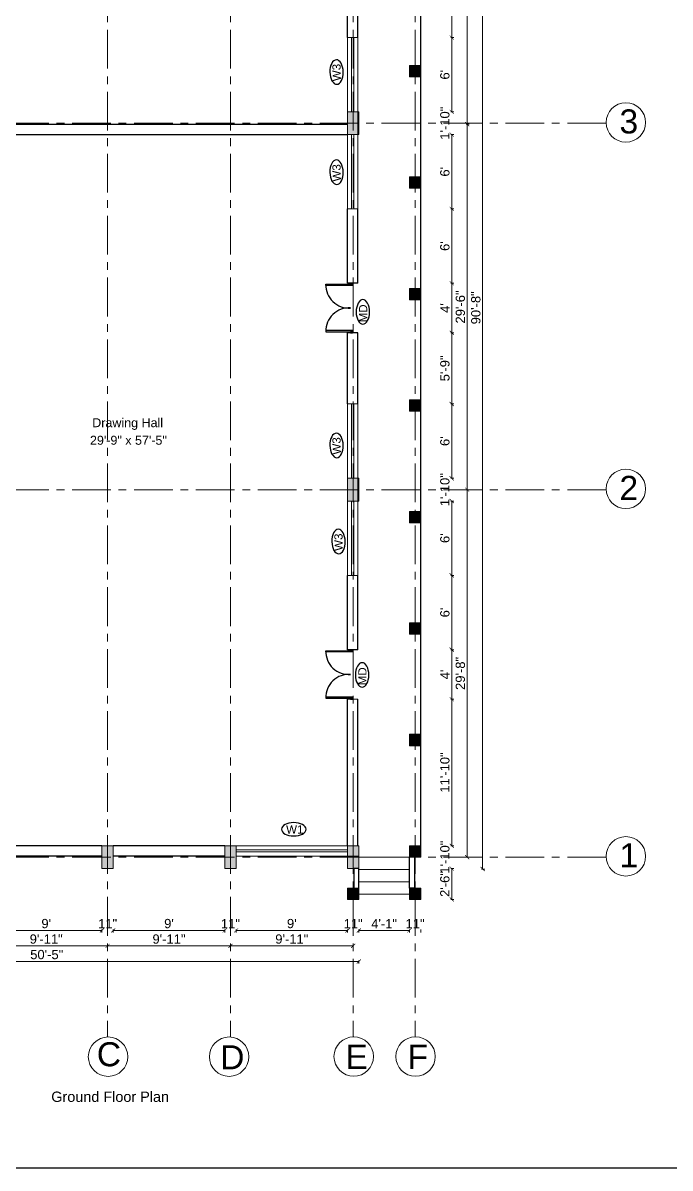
# Model space of a CAD drawing. Header units: inches. Extents: x -6800 to 96653, y -25814 to 17379.
# Drawn here: x 72087 to 72715, y -6838 to -5729 of the extents above; entities that cross this region are included whole.
import ezdxf

# ---------------------------------------------------------------- set-up
doc = ezdxf.new("R2010")
doc.units = ezdxf.units.IN
doc.header["$MEASUREMENT"] = 0
doc.header["$PDMODE"] = 34
doc.linetypes.add('CENTER', pattern=[2, 1.25, -0.25, 0.25, -0.25])
for name, color, linetype, lineweight in [('Cent line', 54, 'CENTER', 9), ('dimension', 50, 'Continuous', 20), ('Door', 20, 'Continuous', 20), ('passage', 42, 'Continuous', 20), ('Stairs', 60, 'Continuous', 13), ('text', 31, 'Continuous', 13), ('Wall', 90, 'Continuous', 30), ('Win ele', 211, 'Continuous', 15), ('Window', 140, 'Continuous', 13)]:
    doc.layers.add(name, color=color, linetype=linetype, lineweight=lineweight)
doc.styles.get("Standard").update_dxf_attribs({"font": 'arial.ttf'})
doc.dimstyles.get("Standard").update_dxf_attribs({"dimtxt": 7, "dimasz": 4, "dimexe": 2, "dimexo": 2, "dimgap": 2, "dimtad": 1, "dimdec": 0, "dimzin": 0, "dimdsep": 46, "dimlunit": 4, "dimtxsty": 'Standard', "dimblk": 'ARCHTICK', "dimcen": 0.25, "dimclrd": 256, "dimclre": 256, "dimclrt": 256, "dimadec": 0, "dimazin": 0, "dimtfac": 1, "dimtdec": 0, "dimtofl": 0, "dimtmove": 0, "dimatfit": 3, "dimfxl": 1, "dimfxlon": 1, "dimtolj": 1, "dimtzin": 0, "dimlwd": -1, "dimlwe": -1, "dimarcsym": 1})

# ---------------------------------------------------------------- blocks, each defined once
blk = doc.blocks.new('_ArchTick')
at = {"color": 0, "linetype": 'ByBlock', "const_width": 0.15}
blk.add_lwpolyline([(-0.5, -0.5), (0.5, 0.5)], dxfattribs=at)
blk = doc.blocks.new('*D1554')
at = {"layer": 'Defpoints', "color": 0, "transparency": 16777216}
for p in [(72411.9, -5674.7), (72411.9, -5742.7), (72502.9, -5742.7)]:
    blk.add_point(p, dxfattribs=at)
at = {"layer": 'dimension', "transparency": 16777216}
for p, q in [((72501.9, -5674.7), (72504.9, -5674.7)), ((72502.9, -5674.7), (72502.9, -5742.7)), ((72501.9, -5742.7), (72504.9, -5742.7))]:
    blk.add_line(p, q, dxfattribs=at)
at = {"layer": 'dimension', "transparency": 16777216, "xscale": 4, "yscale": 4, "zscale": 4}
for p, rotation in [((72502.9, -5674.7), 90), ((72502.9, -5742.7), 270)]:
    blk.add_blockref('_ArchTick', p, dxfattribs=dict(at, rotation=rotation))
at = {"layer": 'dimension', "transparency": 16777216, "insert": (72496.3, -5708.7), "char_height": 9, "attachment_point": 5, "rotation": 90}
blk.add_mtext('\\A1;5\'-8"', dxfattribs=at)
blk = doc.blocks.new('*D1553')
at = {"layer": 'Defpoints', "color": 0, "transparency": 16777216}
for p in [(72411.9, -5742.7), (72412.9, -5814.7), (72502.9, -5814.7)]:
    blk.add_point(p, dxfattribs=at)
at = {"layer": 'dimension', "transparency": 16777216}
for p, q in [((72501.9, -5742.7), (72504.9, -5742.7)), ((72502.9, -5742.7), (72502.9, -5814.7)), ((72501.9, -5814.7), (72504.9, -5814.7))]:
    blk.add_line(p, q, dxfattribs=at)
at = {"layer": 'dimension', "transparency": 16777216, "xscale": 4, "yscale": 4, "zscale": 4}
for p, rotation in [((72502.9, -5742.7), 90), ((72502.9, -5814.7), 270)]:
    blk.add_blockref('_ArchTick', p, dxfattribs=dict(at, rotation=rotation))
at = {"layer": 'dimension', "transparency": 16777216, "insert": (72496.3, -5778.7), "char_height": 9, "attachment_point": 5, "rotation": 90}
blk.add_mtext("\\A1;6'", dxfattribs=at)
blk = doc.blocks.new('*D1552')
at = {"layer": 'Defpoints', "color": 0, "transparency": 16777216}
for p in [(72412.9, -5814.7), (72412.9, -5836.7), (72502.9, -5836.7)]:
    blk.add_point(p, dxfattribs=at)
at = {"layer": 'dimension', "transparency": 16777216}
for p, q in [((72501.9, -5814.7), (72504.9, -5814.7)), ((72501.9, -5836.7), (72504.9, -5836.7))]:
    blk.add_line(p, q, dxfattribs=at)
at = {"layer": 'dimension', "transparency": 16777216, "insert": (72496.3, -5825.7), "char_height": 9, "attachment_point": 5, "rotation": 90}
blk.add_mtext('\\A1;1\'-10"', dxfattribs=at)
blk = doc.blocks.new('*D1551')
at = {"layer": 'Defpoints', "color": 0, "transparency": 16777216}
for p in [(72412.9, -5836.7), (72411.9, -5908.7), (72502.9, -5908.7)]:
    blk.add_point(p, dxfattribs=at)
at = {"layer": 'dimension', "transparency": 16777216}
for p, q in [((72501.9, -5836.7), (72504.9, -5836.7)), ((72502.9, -5836.7), (72502.9, -5908.7)), ((72501.9, -5908.7), (72504.9, -5908.7))]:
    blk.add_line(p, q, dxfattribs=at)
at = {"layer": 'dimension', "transparency": 16777216, "xscale": 4, "yscale": 4, "zscale": 4}
for p, rotation in [((72502.9, -5836.7), 90), ((72502.9, -5908.7), 270)]:
    blk.add_blockref('_ArchTick', p, dxfattribs=dict(at, rotation=rotation))
at = {"layer": 'dimension', "transparency": 16777216, "insert": (72496.3, -5872.7), "char_height": 9, "attachment_point": 5, "rotation": 90}
blk.add_mtext("\\A1;6'", dxfattribs=at)
blk = doc.blocks.new('*D1550')
at = {"layer": 'Defpoints', "color": 0, "transparency": 16777216}
for p in [(72411.9, -5908.7), (72411.9, -5980.7), (72502.9, -5980.7)]:
    blk.add_point(p, dxfattribs=at)
at = {"layer": 'dimension', "transparency": 16777216}
for p, q in [((72501.9, -5908.7), (72504.9, -5908.7)), ((72502.9, -5908.7), (72502.9, -5980.7)), ((72501.9, -5980.7), (72504.9, -5980.7))]:
    blk.add_line(p, q, dxfattribs=at)
at = {"layer": 'dimension', "transparency": 16777216, "xscale": 4, "yscale": 4, "zscale": 4}
for p, rotation in [((72502.9, -5908.7), 90), ((72502.9, -5980.7), 270)]:
    blk.add_blockref('_ArchTick', p, dxfattribs=dict(at, rotation=rotation))
at = {"layer": 'dimension', "transparency": 16777216, "insert": (72496.3, -5944.7), "char_height": 9, "attachment_point": 5, "rotation": 90}
blk.add_mtext("\\A1;6'", dxfattribs=at)
blk = doc.blocks.new('*D1549')
at = {"layer": 'Defpoints', "color": 0, "transparency": 16777216}
for p in [(72411.9, -5980.7), (72411.9, -6028.7), (72502.9, -6028.7)]:
    blk.add_point(p, dxfattribs=at)
at = {"layer": 'dimension', "transparency": 16777216}
for p, q in [((72501.9, -5980.7), (72504.9, -5980.7)), ((72502.9, -5980.7), (72502.9, -6028.7)), ((72501.9, -6028.7), (72504.9, -6028.7))]:
    blk.add_line(p, q, dxfattribs=at)
at = {"layer": 'dimension', "transparency": 16777216, "xscale": 4, "yscale": 4, "zscale": 4}
for p, rotation in [((72502.9, -5980.7), 90), ((72502.9, -6028.7), 270)]:
    blk.add_blockref('_ArchTick', p, dxfattribs=dict(at, rotation=rotation))
at = {"layer": 'dimension', "transparency": 16777216, "insert": (72496.4, -6004.7), "char_height": 9, "attachment_point": 5, "rotation": 90}
blk.add_mtext("\\A1;4'", dxfattribs=at)
blk = doc.blocks.new('*D1548')
at = {"layer": 'Defpoints', "color": 0, "transparency": 16777216}
for p in [(72411.9, -6028.7), (72411.9, -6097.7), (72502.9, -6097.7)]:
    blk.add_point(p, dxfattribs=at)
at = {"layer": 'dimension', "transparency": 16777216}
for p, q in [((72501.9, -6028.7), (72504.9, -6028.7)), ((72502.9, -6028.7), (72502.9, -6097.7)), ((72501.9, -6097.7), (72504.9, -6097.7))]:
    blk.add_line(p, q, dxfattribs=at)
at = {"layer": 'dimension', "transparency": 16777216, "xscale": 4, "yscale": 4, "zscale": 4}
for p, rotation in [((72502.9, -6028.7), 90), ((72502.9, -6097.7), 270)]:
    blk.add_blockref('_ArchTick', p, dxfattribs=dict(at, rotation=rotation))
at = {"layer": 'dimension', "transparency": 16777216, "insert": (72496.3, -6063.2), "char_height": 9, "attachment_point": 5, "rotation": 90}
blk.add_mtext('\\A1;5\'-9"', dxfattribs=at)
blk = doc.blocks.new('*D1547')
at = {"layer": 'Defpoints', "color": 0, "transparency": 16777216}
for p in [(72411.9, -6097.7), (72412.9, -6169.7), (72502.9, -6169.7)]:
    blk.add_point(p, dxfattribs=at)
at = {"layer": 'dimension', "transparency": 16777216}
for p, q in [((72501.9, -6097.7), (72504.9, -6097.7)), ((72502.9, -6097.7), (72502.9, -6169.7)), ((72501.9, -6169.7), (72504.9, -6169.7))]:
    blk.add_line(p, q, dxfattribs=at)
at = {"layer": 'dimension', "transparency": 16777216, "xscale": 4, "yscale": 4, "zscale": 4}
for p, rotation in [((72502.9, -6097.7), 90), ((72502.9, -6169.7), 270)]:
    blk.add_blockref('_ArchTick', p, dxfattribs=dict(at, rotation=rotation))
at = {"layer": 'dimension', "transparency": 16777216, "insert": (72496.3, -6133.7), "char_height": 9, "attachment_point": 5, "rotation": 90}
blk.add_mtext("\\A1;6'", dxfattribs=at)
blk = doc.blocks.new('*D1546')
at = {"layer": 'Defpoints', "color": 0, "transparency": 16777216}
for p in [(72412.9, -6169.7), (72412.9, -6191.7), (72502.9, -6191.7)]:
    blk.add_point(p, dxfattribs=at)
at = {"layer": 'dimension', "transparency": 16777216}
for p, q in [((72501.9, -6169.7), (72504.9, -6169.7)), ((72501.9, -6191.7), (72504.9, -6191.7))]:
    blk.add_line(p, q, dxfattribs=at)
at = {"layer": 'dimension', "transparency": 16777216, "insert": (72496.3, -6180.7), "char_height": 9, "attachment_point": 5, "rotation": 90}
blk.add_mtext('\\A1;1\'-10"', dxfattribs=at)
blk = doc.blocks.new('*D1545')
at = {"layer": 'Defpoints', "color": 0, "transparency": 16777216}
for p in [(72412.9, -6191.7), (72411.9, -6263.7), (72502.9, -6263.7)]:
    blk.add_point(p, dxfattribs=at)
at = {"layer": 'dimension', "transparency": 16777216}
for p, q in [((72501.9, -6191.7), (72504.9, -6191.7)), ((72502.9, -6191.7), (72502.9, -6263.7)), ((72501.9, -6263.7), (72504.9, -6263.7))]:
    blk.add_line(p, q, dxfattribs=at)
at = {"layer": 'dimension', "transparency": 16777216, "xscale": 4, "yscale": 4, "zscale": 4}
for p, rotation in [((72502.9, -6191.7), 90), ((72502.9, -6263.7), 270)]:
    blk.add_blockref('_ArchTick', p, dxfattribs=dict(at, rotation=rotation))
at = {"layer": 'dimension', "transparency": 16777216, "insert": (72496.3, -6227.7), "char_height": 9, "attachment_point": 5, "rotation": 90}
blk.add_mtext("\\A1;6'", dxfattribs=at)
blk = doc.blocks.new('*D1544')
at = {"layer": 'Defpoints', "color": 0, "transparency": 16777216}
for p in [(72411.9, -6263.7), (72411.9, -6335.7), (72502.9, -6335.7)]:
    blk.add_point(p, dxfattribs=at)
at = {"layer": 'dimension', "transparency": 16777216}
for p, q in [((72501.9, -6263.7), (72504.9, -6263.7)), ((72502.9, -6263.7), (72502.9, -6335.7)), ((72501.9, -6335.7), (72504.9, -6335.7))]:
    blk.add_line(p, q, dxfattribs=at)
at = {"layer": 'dimension', "transparency": 16777216, "xscale": 4, "yscale": 4, "zscale": 4}
for p, rotation in [((72502.9, -6263.7), 90), ((72502.9, -6335.7), 270)]:
    blk.add_blockref('_ArchTick', p, dxfattribs=dict(at, rotation=rotation))
at = {"layer": 'dimension', "transparency": 16777216, "insert": (72496.3, -6299.7), "char_height": 9, "attachment_point": 5, "rotation": 90}
blk.add_mtext("\\A1;6'", dxfattribs=at)
blk = doc.blocks.new('*D1543')
at = {"layer": 'Defpoints', "color": 0, "transparency": 16777216}
for p in [(72411.9, -6335.7), (72411.9, -6383.7), (72502.9, -6383.7)]:
    blk.add_point(p, dxfattribs=at)
at = {"layer": 'dimension', "transparency": 16777216}
for p, q in [((72501.9, -6335.7), (72504.9, -6335.7)), ((72502.9, -6335.7), (72502.9, -6383.7)), ((72501.9, -6383.7), (72504.9, -6383.7))]:
    blk.add_line(p, q, dxfattribs=at)
at = {"layer": 'dimension', "transparency": 16777216, "xscale": 4, "yscale": 4, "zscale": 4}
for p, rotation in [((72502.9, -6335.7), 90), ((72502.9, -6383.7), 270)]:
    blk.add_blockref('_ArchTick', p, dxfattribs=dict(at, rotation=rotation))
at = {"layer": 'dimension', "transparency": 16777216, "insert": (72496.4, -6359.7), "char_height": 9, "attachment_point": 5, "rotation": 90}
blk.add_mtext("\\A1;4'", dxfattribs=at)
blk = doc.blocks.new('*D1542')
at = {"layer": 'Defpoints', "color": 0, "transparency": 16777216}
for p in [(72411.9, -6383.7), (72412.9, -6525.7), (72502.9, -6525.7)]:
    blk.add_point(p, dxfattribs=at)
at = {"layer": 'dimension', "transparency": 16777216}
for p, q in [((72501.9, -6383.7), (72504.9, -6383.7)), ((72502.9, -6383.7), (72502.9, -6525.7)), ((72501.9, -6525.7), (72504.9, -6525.7))]:
    blk.add_line(p, q, dxfattribs=at)
at = {"layer": 'dimension', "transparency": 16777216, "xscale": 4, "yscale": 4, "zscale": 4}
for p, rotation in [((72502.9, -6383.7), 90), ((72502.9, -6525.7), 270)]:
    blk.add_blockref('_ArchTick', p, dxfattribs=dict(at, rotation=rotation))
at = {"layer": 'dimension', "transparency": 16777216, "insert": (72496.3, -6454.7), "char_height": 9, "attachment_point": 5, "rotation": 90}
blk.add_mtext('\\A1;11\'-10"', dxfattribs=at)
blk = doc.blocks.new('*D1541')
at = {"layer": 'Defpoints', "color": 0, "transparency": 16777216}
for p in [(72412.9, -6525.7), (72412.9, -6547.7), (72502.9, -6547.7)]:
    blk.add_point(p, dxfattribs=at)
at = {"layer": 'dimension', "transparency": 16777216}
for p, q in [((72501.9, -6525.7), (72504.9, -6525.7)), ((72501.9, -6547.7), (72504.9, -6547.7))]:
    blk.add_line(p, q, dxfattribs=at)
at = {"layer": 'dimension', "transparency": 16777216, "insert": (72496.3, -6536.7), "char_height": 9, "attachment_point": 5, "rotation": 90}
blk.add_mtext('\\A1;1\'-10"', dxfattribs=at)
blk = doc.blocks.new('*D1540')
at = {"layer": 'Defpoints', "color": 0, "transparency": 16777216}
for p in [(72412.9, -6547.7), (72412.9, -6577.7), (72502.9, -6577.7)]:
    blk.add_point(p, dxfattribs=at)
at = {"layer": 'dimension', "transparency": 16777216}
for p, q in [((72501.9, -6547.7), (72504.9, -6547.7)), ((72502.9, -6547.7), (72502.9, -6577.7)), ((72501.9, -6577.7), (72504.9, -6577.7))]:
    blk.add_line(p, q, dxfattribs=at)
at = {"layer": 'dimension', "transparency": 16777216, "xscale": 4, "yscale": 4, "zscale": 4}
for p, rotation in [((72502.9, -6547.7), 90), ((72502.9, -6577.7), 270)]:
    blk.add_blockref('_ArchTick', p, dxfattribs=dict(at, rotation=rotation))
at = {"layer": 'dimension', "transparency": 16777216, "insert": (72496.3, -6562.7), "char_height": 9, "attachment_point": 5, "rotation": 90}
blk.add_mtext('\\A1;2\'-6"', dxfattribs=at)
blk = doc.blocks.new('*D1539')
at = {"layer": 'Defpoints', "color": 0, "transparency": 16777216}
for p in [(72412.9, -5471.7), (72412.4, -5826.7), (72517.9, -5826.7)]:
    blk.add_point(p, dxfattribs=at)
at = {"layer": 'dimension', "transparency": 16777216}
for p, q in [((72516.9, -5471.7), (72519.9, -5471.7)), ((72517.9, -5471.7), (72517.9, -5826.7)), ((72516.9, -5826.7), (72519.9, -5826.7))]:
    blk.add_line(p, q, dxfattribs=at)
at = {"layer": 'dimension', "transparency": 16777216, "xscale": 4, "yscale": 4, "zscale": 4}
for p, rotation in [((72517.9, -5471.7), 90), ((72517.9, -5826.7), 270)]:
    blk.add_blockref('_ArchTick', p, dxfattribs=dict(at, rotation=rotation))
at = {"layer": 'dimension', "transparency": 16777216, "insert": (72511.3, -5649.2), "char_height": 9, "attachment_point": 5, "rotation": 90}
blk.add_mtext('\\A1;29\'-7"', dxfattribs=at)
blk = doc.blocks.new('*D1538')
at = {"layer": 'Defpoints', "color": 0, "transparency": 16777216}
for p in [(72412.4, -5826.7), (72412.9, -6180.7), (72517.9, -6180.7)]:
    blk.add_point(p, dxfattribs=at)
at = {"layer": 'dimension', "transparency": 16777216}
for p, q in [((72516.9, -5826.7), (72519.9, -5826.7)), ((72517.9, -5826.7), (72517.9, -6180.7)), ((72516.9, -6180.7), (72519.9, -6180.7))]:
    blk.add_line(p, q, dxfattribs=at)
at = {"layer": 'dimension', "transparency": 16777216, "xscale": 4, "yscale": 4, "zscale": 4}
for p, rotation in [((72517.9, -5826.7), 90), ((72517.9, -6180.7), 270)]:
    blk.add_blockref('_ArchTick', p, dxfattribs=dict(at, rotation=rotation))
at = {"layer": 'dimension', "transparency": 16777216, "insert": (72511.3, -6003.7), "char_height": 9, "attachment_point": 5, "rotation": 90}
blk.add_mtext('\\A1;29\'-6"', dxfattribs=at)
blk = doc.blocks.new('*D1537')
at = {"layer": 'Defpoints', "color": 0, "transparency": 16777216}
for p in [(72412.9, -6180.7), (72407.4, -6536.7), (72517.9, -6536.7)]:
    blk.add_point(p, dxfattribs=at)
at = {"layer": 'dimension', "transparency": 16777216}
for p, q in [((72516.9, -6180.7), (72519.9, -6180.7)), ((72517.9, -6180.7), (72517.9, -6536.7)), ((72516.9, -6536.7), (72519.9, -6536.7))]:
    blk.add_line(p, q, dxfattribs=at)
at = {"layer": 'dimension', "transparency": 16777216, "xscale": 4, "yscale": 4, "zscale": 4}
for p, rotation in [((72517.9, -6180.7), 90), ((72517.9, -6536.7), 270)]:
    blk.add_blockref('_ArchTick', p, dxfattribs=dict(at, rotation=rotation))
at = {"layer": 'dimension', "transparency": 16777216, "insert": (72511.3, -6358.7), "char_height": 9, "attachment_point": 5, "rotation": 90}
blk.add_mtext('\\A1;29\'-8"', dxfattribs=at)
blk = doc.blocks.new('*D1536')
at = {"layer": 'Defpoints', "color": 0, "transparency": 16777216}
for p in [(72412.9, -5460.7), (72412.9, -6548.2), (72532.9, -6548.2)]:
    blk.add_point(p, dxfattribs=at)
at = {"layer": 'dimension', "transparency": 16777216}
for p, q in [((72531.9, -5460.7), (72534.9, -5460.7)), ((72532.9, -5460.7), (72532.9, -6548.2)), ((72531.9, -6548.2), (72534.9, -6548.2))]:
    blk.add_line(p, q, dxfattribs=at)
at = {"layer": 'dimension', "transparency": 16777216, "xscale": 4, "yscale": 4, "zscale": 4}
for p, rotation in [((72532.9, -5460.7), 90), ((72532.9, -6548.2), 270)]:
    blk.add_blockref('_ArchTick', p, dxfattribs=dict(at, rotation=rotation))
at = {"layer": 'dimension', "transparency": 16777216, "insert": (72526.3, -6004.5), "char_height": 9, "attachment_point": 5, "rotation": 90}
blk.add_mtext('\\A1;90\'-8"', dxfattribs=at)
blk = doc.blocks.new('*D1511')
at = {"layer": 'Defpoints', "color": 0, "transparency": 16777216}
for p in [(72055.9, -6547.7), (72163.9, -6547.7), (72163.9, -6607.7)]:
    blk.add_point(p, dxfattribs=at)
at = {"layer": 'dimension', "transparency": 16777216}
for p, q in [((72055.9, -6606.7), (72055.9, -6609.7)), ((72055.9, -6607.7), (72163.9, -6607.7)), ((72163.9, -6606.7), (72163.9, -6609.7))]:
    blk.add_line(p, q, dxfattribs=at)
at = {"layer": 'dimension', "transparency": 16777216, "xscale": 4, "yscale": 4, "zscale": 4, "rotation": 180}
blk.add_blockref('_ArchTick', (72055.9, -6607.7), dxfattribs=at)
at = {"layer": 'dimension', "transparency": 16777216, "xscale": 4, "yscale": 4, "zscale": 4}
blk.add_blockref('_ArchTick', (72163.9, -6607.7), dxfattribs=at)
at = {"layer": 'dimension', "transparency": 16777216, "insert": (72109.9, -6601.1), "char_height": 9, "attachment_point": 5}
blk.add_mtext("\\A1;9'", dxfattribs=at)
blk = doc.blocks.new('*D1510')
at = {"layer": 'Defpoints', "color": 0, "transparency": 16777216}
for p in [(72163.9, -6547.7), (72174.9, -6547.7), (72174.9, -6607.7)]:
    blk.add_point(p, dxfattribs=at)
at = {"layer": 'dimension', "transparency": 16777216}
for p, q in [((72163.9, -6606.7), (72163.9, -6609.7)), ((72174.9, -6606.7), (72174.9, -6609.7))]:
    blk.add_line(p, q, dxfattribs=at)
at = {"layer": 'dimension', "transparency": 16777216, "insert": (72169.4, -6601.2), "char_height": 9, "attachment_point": 5}
blk.add_mtext('\\A1;11"', dxfattribs=at)
blk = doc.blocks.new('*D1509')
at = {"layer": 'Defpoints', "color": 0, "transparency": 16777216}
for p in [(72174.9, -6547.7), (72282.9, -6547.7), (72282.9, -6607.7)]:
    blk.add_point(p, dxfattribs=at)
at = {"layer": 'dimension', "transparency": 16777216}
for p, q in [((72174.9, -6606.7), (72174.9, -6609.7)), ((72174.9, -6607.7), (72282.9, -6607.7)), ((72282.9, -6606.7), (72282.9, -6609.7))]:
    blk.add_line(p, q, dxfattribs=at)
at = {"layer": 'dimension', "transparency": 16777216, "xscale": 4, "yscale": 4, "zscale": 4, "rotation": 180}
blk.add_blockref('_ArchTick', (72174.9, -6607.7), dxfattribs=at)
at = {"layer": 'dimension', "transparency": 16777216, "xscale": 4, "yscale": 4, "zscale": 4}
blk.add_blockref('_ArchTick', (72282.9, -6607.7), dxfattribs=at)
at = {"layer": 'dimension', "transparency": 16777216, "insert": (72228.9, -6601.1), "char_height": 9, "attachment_point": 5}
blk.add_mtext("\\A1;9'", dxfattribs=at)
blk = doc.blocks.new('*D1508')
at = {"layer": 'Defpoints', "color": 0, "transparency": 16777216}
for p in [(72282.9, -6547.7), (72293.9, -6547.7), (72293.9, -6607.7)]:
    blk.add_point(p, dxfattribs=at)
at = {"layer": 'dimension', "transparency": 16777216}
for p, q in [((72282.9, -6606.7), (72282.9, -6609.7)), ((72293.9, -6606.7), (72293.9, -6609.7))]:
    blk.add_line(p, q, dxfattribs=at)
at = {"layer": 'dimension', "transparency": 16777216, "insert": (72288.4, -6601.2), "char_height": 9, "attachment_point": 5}
blk.add_mtext('\\A1;11"', dxfattribs=at)
blk = doc.blocks.new('*D1507')
at = {"layer": 'Defpoints', "color": 0, "transparency": 16777216}
for p in [(72293.9, -6547.7), (72401.9, -6577.7), (72401.9, -6607.7)]:
    blk.add_point(p, dxfattribs=at)
at = {"layer": 'dimension', "transparency": 16777216}
for p, q in [((72293.9, -6606.7), (72293.9, -6609.7)), ((72293.9, -6607.7), (72401.9, -6607.7)), ((72401.9, -6606.7), (72401.9, -6609.7))]:
    blk.add_line(p, q, dxfattribs=at)
at = {"layer": 'dimension', "transparency": 16777216, "xscale": 4, "yscale": 4, "zscale": 4, "rotation": 180}
blk.add_blockref('_ArchTick', (72293.9, -6607.7), dxfattribs=at)
at = {"layer": 'dimension', "transparency": 16777216, "xscale": 4, "yscale": 4, "zscale": 4}
blk.add_blockref('_ArchTick', (72401.9, -6607.7), dxfattribs=at)
at = {"layer": 'dimension', "transparency": 16777216, "insert": (72347.9, -6601.1), "char_height": 9, "attachment_point": 5}
blk.add_mtext("\\A1;9'", dxfattribs=at)
blk = doc.blocks.new('*D1506')
at = {"layer": 'Defpoints', "color": 0, "transparency": 16777216}
for p in [(72401.9, -6577.7), (72412.9, -6577.7), (72412.9, -6607.7)]:
    blk.add_point(p, dxfattribs=at)
at = {"layer": 'dimension', "transparency": 16777216}
for p, q in [((72401.9, -6606.7), (72401.9, -6609.7)), ((72412.9, -6606.7), (72412.9, -6609.7))]:
    blk.add_line(p, q, dxfattribs=at)
at = {"layer": 'dimension', "transparency": 16777216, "insert": (72407.4, -6601.2), "char_height": 9, "attachment_point": 5}
blk.add_mtext('\\A1;11"', dxfattribs=at)
blk = doc.blocks.new('*D1505')
at = {"layer": 'Defpoints', "color": 0, "transparency": 16777216}
for p in [(72412.9, -6577.7), (72461.9, -6577.7), (72461.9, -6607.7)]:
    blk.add_point(p, dxfattribs=at)
at = {"layer": 'dimension', "transparency": 16777216}
for p, q in [((72412.9, -6606.7), (72412.9, -6609.7)), ((72412.9, -6607.7), (72461.9, -6607.7)), ((72461.9, -6606.7), (72461.9, -6609.7))]:
    blk.add_line(p, q, dxfattribs=at)
at = {"layer": 'dimension', "transparency": 16777216, "xscale": 4, "yscale": 4, "zscale": 4, "rotation": 180}
blk.add_blockref('_ArchTick', (72412.9, -6607.7), dxfattribs=at)
at = {"layer": 'dimension', "transparency": 16777216, "xscale": 4, "yscale": 4, "zscale": 4}
blk.add_blockref('_ArchTick', (72461.9, -6607.7), dxfattribs=at)
at = {"layer": 'dimension', "transparency": 16777216, "insert": (72437.4, -6601.2), "char_height": 9, "attachment_point": 5}
blk.add_mtext('\\A1;4\'-1"', dxfattribs=at)
blk = doc.blocks.new('*D1504')
at = {"layer": 'Defpoints', "color": 0, "transparency": 16777216}
for p in [(72461.9, -6577.7), (72472.9, -6577.7), (72472.9, -6607.7)]:
    blk.add_point(p, dxfattribs=at)
at = {"layer": 'dimension', "transparency": 16777216}
for p, q in [((72461.9, -6606.7), (72461.9, -6609.7)), ((72472.9, -6606.7), (72472.9, -6609.7))]:
    blk.add_line(p, q, dxfattribs=at)
at = {"layer": 'dimension', "transparency": 16777216, "insert": (72467.4, -6601.2), "char_height": 9, "attachment_point": 5}
blk.add_mtext('\\A1;11"', dxfattribs=at)
blk = doc.blocks.new('*D1502')
at = {"layer": 'Defpoints', "color": 0, "transparency": 16777216}
for p in [(72050.4, -6536.7), (72169.4, -6536.7), (72169.4, -6622.7)]:
    blk.add_point(p, dxfattribs=at)
at = {"layer": 'dimension', "transparency": 16777216}
for p, q in [((72050.4, -6621.7), (72050.4, -6624.7)), ((72050.4, -6622.7), (72169.4, -6622.7)), ((72169.4, -6621.7), (72169.4, -6624.7))]:
    blk.add_line(p, q, dxfattribs=at)
at = {"layer": 'dimension', "transparency": 16777216, "xscale": 4, "yscale": 4, "zscale": 4, "rotation": 180}
blk.add_blockref('_ArchTick', (72050.4, -6622.7), dxfattribs=at)
at = {"layer": 'dimension', "transparency": 16777216, "xscale": 4, "yscale": 4, "zscale": 4}
blk.add_blockref('_ArchTick', (72169.4, -6622.7), dxfattribs=at)
at = {"layer": 'dimension', "transparency": 16777216, "insert": (72109.9, -6616.1), "char_height": 9, "attachment_point": 5}
blk.add_mtext('\\A1;9\'-11"', dxfattribs=at)
blk = doc.blocks.new('*D1501')
at = {"layer": 'Defpoints', "color": 0, "transparency": 16777216}
for p in [(72169.4, -6536.7), (72288.4, -6536.7), (72288.4, -6622.7)]:
    blk.add_point(p, dxfattribs=at)
at = {"layer": 'dimension', "transparency": 16777216}
for p, q in [((72169.4, -6621.7), (72169.4, -6624.7)), ((72169.4, -6622.7), (72288.4, -6622.7)), ((72288.4, -6621.7), (72288.4, -6624.7))]:
    blk.add_line(p, q, dxfattribs=at)
at = {"layer": 'dimension', "transparency": 16777216, "xscale": 4, "yscale": 4, "zscale": 4, "rotation": 180}
blk.add_blockref('_ArchTick', (72169.4, -6622.7), dxfattribs=at)
at = {"layer": 'dimension', "transparency": 16777216, "xscale": 4, "yscale": 4, "zscale": 4}
blk.add_blockref('_ArchTick', (72288.4, -6622.7), dxfattribs=at)
at = {"layer": 'dimension', "transparency": 16777216, "insert": (72228.9, -6616.1), "char_height": 9, "attachment_point": 5}
blk.add_mtext('\\A1;9\'-11"', dxfattribs=at)
blk = doc.blocks.new('*D1500')
at = {"layer": 'Defpoints', "color": 0, "transparency": 16777216}
for p in [(72288.4, -6536.7), (72407.4, -6536.7), (72407.4, -6622.7)]:
    blk.add_point(p, dxfattribs=at)
at = {"layer": 'dimension', "transparency": 16777216}
for p, q in [((72288.4, -6621.7), (72288.4, -6624.7)), ((72288.4, -6622.7), (72407.4, -6622.7)), ((72407.4, -6621.7), (72407.4, -6624.7))]:
    blk.add_line(p, q, dxfattribs=at)
at = {"layer": 'dimension', "transparency": 16777216, "xscale": 4, "yscale": 4, "zscale": 4, "rotation": 180}
blk.add_blockref('_ArchTick', (72288.4, -6622.7), dxfattribs=at)
at = {"layer": 'dimension', "transparency": 16777216, "xscale": 4, "yscale": 4, "zscale": 4}
blk.add_blockref('_ArchTick', (72407.4, -6622.7), dxfattribs=at)
at = {"layer": 'dimension', "transparency": 16777216, "insert": (72347.9, -6616.1), "char_height": 9, "attachment_point": 5}
blk.add_mtext('\\A1;9\'-11"', dxfattribs=at)
blk = doc.blocks.new('*D1499')
at = {"layer": 'Defpoints', "color": 0, "transparency": 16777216}
for p in [(71807.9, -6535.7), (72412.9, -6577.7), (72412.9, -6637.7)]:
    blk.add_point(p, dxfattribs=at)
at = {"layer": 'dimension', "transparency": 16777216}
for p, q in [((71807.9, -6636.7), (71807.9, -6639.7)), ((71807.9, -6637.7), (72412.9, -6637.7)), ((72412.9, -6636.7), (72412.9, -6639.7))]:
    blk.add_line(p, q, dxfattribs=at)
at = {"layer": 'dimension', "transparency": 16777216, "xscale": 4, "yscale": 4, "zscale": 4, "rotation": 180}
blk.add_blockref('_ArchTick', (71807.9, -6637.7), dxfattribs=at)
at = {"layer": 'dimension', "transparency": 16777216, "xscale": 4, "yscale": 4, "zscale": 4}
blk.add_blockref('_ArchTick', (72412.9, -6637.7), dxfattribs=at)
at = {"layer": 'dimension', "transparency": 16777216, "insert": (72110.4, -6631.1), "char_height": 9, "attachment_point": 5}
blk.add_mtext('\\A1;50\'-5"', dxfattribs=at)

msp = doc.modelspace()

# ---------------------------------------------------------------- hatches: boundary and pattern name
at = {"layer": 'Win ele', "transparency": 33554526}
h = msp.add_hatch(color=256, dxfattribs=at)
h.dxf.hatch_style = 1
h.paths.add_polyline_path([(72461.9, -5769.7), (72461.9, -5780.7), (72472.9, -5780.7), (72472.9, -5769.7)])
h = msp.add_hatch(color=256, dxfattribs=at)
h.dxf.hatch_style = 1
h.paths.add_polyline_path([(72401.9, -5836.7), (72412.9, -5836.7), (72412.9, -5814.7), (72401.9, -5814.7)])
h = msp.add_hatch(color=256, dxfattribs=at)
h.dxf.hatch_style = 1
h.paths.add_polyline_path([(72461.9, -5877.7), (72461.9, -5888.7), (72472.9, -5888.7), (72472.9, -5877.7)])
h = msp.add_hatch(color=256, dxfattribs=at)
h.dxf.hatch_style = 1
h.paths.add_polyline_path([(72461.9, -5985.7), (72461.9, -5996.7), (72472.9, -5996.7), (72472.9, -5985.7)])
h = msp.add_hatch(color=256, dxfattribs=at)
h.dxf.hatch_style = 1
h.paths.add_polyline_path([(72461.9, -6093.7), (72461.9, -6104.7), (72472.9, -6104.7), (72472.9, -6093.7)])
h = msp.add_hatch(color=256, dxfattribs=at)
h.dxf.hatch_style = 1
h.paths.add_polyline_path([(72401.9, -6191.7), (72412.9, -6191.7), (72412.9, -6169.7), (72401.9, -6169.7)])
h = msp.add_hatch(color=256, dxfattribs=at)
h.dxf.hatch_style = 1
h.paths.add_polyline_path([(72461.9, -6201.7), (72461.9, -6212.7), (72472.9, -6212.7), (72472.9, -6201.7)])
h = msp.add_hatch(color=256, dxfattribs=at)
h.dxf.hatch_style = 1
h.paths.add_polyline_path([(72461.9, -6309.7), (72461.9, -6320.7), (72472.9, -6320.7), (72472.9, -6309.7)])
h = msp.add_hatch(color=256, dxfattribs=at)
h.dxf.hatch_style = 1
h.paths.add_polyline_path([(72461.9, -6417.7), (72461.9, -6428.7), (72472.9, -6428.7), (72472.9, -6417.7)])
h = msp.add_hatch(color=256, dxfattribs=at)
h.dxf.hatch_style = 1
h.paths.add_polyline_path([(72163.9, -6547.7), (72174.9, -6547.7), (72174.9, -6525.7), (72163.9, -6525.7)])
h = msp.add_hatch(color=256, dxfattribs=at)
h.dxf.hatch_style = 1
h.paths.add_polyline_path([(72282.9, -6547.7), (72293.9, -6547.7), (72293.9, -6525.7), (72282.9, -6525.7)])
h = msp.add_hatch(color=256, dxfattribs=at)
h.dxf.hatch_style = 1
h.paths.add_polyline_path([(72401.9, -6547.7), (72412.9, -6547.7), (72412.9, -6525.7), (72401.9, -6525.7)])
h = msp.add_hatch(color=256, dxfattribs=at)
h.dxf.hatch_style = 1
h.paths.add_polyline_path([(72461.9, -6525.7), (72461.9, -6536.7), (72472.9, -6536.7), (72472.9, -6525.7)])
h = msp.add_hatch(color=256, dxfattribs=at)
h.dxf.hatch_style = 1
h.paths.add_polyline_path([(72401.9, -6566.7), (72401.9, -6577.7), (72412.9, -6577.7), (72412.9, -6566.7)])
h = msp.add_hatch(color=256, dxfattribs=at)
h.dxf.hatch_style = 1
h.paths.add_polyline_path([(72461.9, -6566.7), (72461.9, -6577.7), (72472.9, -6577.7), (72472.9, -6566.7)])

# ---------------------------------------------------------------- linework, layer by layer
at = {"lineweight": 25, "transparency": 33554651}
for p, q in [((72380.8, -5982.8), (72380.8, -5981.7)), ((72404.8, -5980.7), (72406.9, -5980.7)), ((72404.8, -5981.7), (72404.8, -5980.7)), ((72405.8, -5981.7), (72404.8, -5981.7)), ((72405.8, -5982.8), (72405.8, -5981.7)), ((72406.9, -5982.8), (72405.8, -5982.8)), ((72406.9, -5980.7), (72406.9, -5982.8)), ((72380.8, -6026.6), (72380.8, -6027.7)), ((72405.8, -6027.7), (72404.8, -6027.7)), ((72404.8, -6027.7), (72404.8, -6028.7)), ((72404.8, -6028.7), (72406.9, -6028.7)), ((72406.9, -6026.6), (72405.8, -6026.6)), ((72405.8, -6026.6), (72405.8, -6027.7)), ((72406.9, -6028.7), (72406.9, -6026.6)), ((72380.8, -6337.8), (72380.8, -6336.7)), ((72404.8, -6335.7), (72406.9, -6335.7)), ((72404.8, -6336.7), (72404.8, -6335.7)), ((72405.8, -6336.7), (72404.8, -6336.7)), ((72405.8, -6337.8), (72405.8, -6336.7)), ((72406.9, -6337.8), (72405.8, -6337.8)), ((72406.9, -6335.7), (72406.9, -6337.8)), ((72380.8, -6381.6), (72380.8, -6382.7)), ((72405.8, -6382.7), (72404.8, -6382.7)), ((72404.8, -6382.7), (72404.8, -6383.7)), ((72404.8, -6383.7), (72406.9, -6383.7)), ((72406.9, -6381.6), (72405.8, -6381.6)), ((72405.8, -6381.6), (72405.8, -6382.7)), ((72406.9, -6383.7), (72406.9, -6381.6)), ((72461.9, -6566.7), (72461.9, -6536.7)), ((72466.9, -6536.7), (72466.9, -6566.7)), ((72407.9, -6547.7), (72407.9, -6566.7)), ((72412.9, -6547.7), (72407.9, -6547.7)), ((72412.9, -6566.7), (72412.9, -6547.7)), ((72407.9, -6566.7), (72412.9, -6566.7)), ((72466.9, -6566.7), (72461.9, -6566.7))]:
    msp.add_line(p, q, dxfattribs=at)
at = {"transparency": 33554651}
msp.add_line((73687.9, -6837.9), (71311.9, -6837.9), dxfattribs=at)
at = {"lineweight": 25, "transparency": 33554651, "extrusion": (0, 0, -1)}
for centre, major_axis in [((72391.3, -5776.1), (0.2, -11.9)), ((72391.3, -5873.2), (0.2, -11.9)), ((72416.8, -6008.5), (0, -11.9)), ((72391.3, -6137.8), (0.2, -11.9)), ((72393.2, -6231), (0.2, -11.9)), ((72416.1, -6360.2), (0, -11.9)), ((72349.8, -6509.7), (-11.9, 0))]:
    msp.add_ellipse(centre, major_axis=major_axis, ratio=0.54409, dxfattribs=at)
at = {"layer": 'Cent line', "ltscale": 30, "transparency": 33554643}
for p, q in [((72169.4, -5255.3), (72169.4, -6710.9)), ((72288.4, -5255.3), (72288.4, -6710.9)), ((72407.4, -5255.3), (72407.4, -6710.9)), ((72467.4, -5255.3), (72467.4, -6710.9)), ((72652.5, -5825.7), (71574.3, -5825.7)), ((72652.5, -6180.7), (71574.3, -6180.7)), ((72652.5, -6536.7), (71574.3, -6536.7))]:
    msp.add_line(p, q, dxfattribs=at)
at = {"layer": 'Door', "lineweight": 25, "transparency": 33554651}
for p, q in [((72380.8, -5981.7), (72405.8, -5981.7)), ((72405.8, -5982.8), (72380.8, -5982.8)), ((72405.8, -6026.6), (72380.8, -6026.6)), ((72380.8, -6027.7), (72405.8, -6027.7)), ((72380.8, -6336.7), (72405.8, -6336.7)), ((72405.8, -6337.8), (72380.8, -6337.8)), ((72405.8, -6381.6), (72380.8, -6381.6)), ((72380.8, -6382.7), (72405.8, -6382.7))]:
    msp.add_line(p, q, dxfattribs=at)
for centre, start, end in [((72403.3, -5982.3), 178.6705, 273.8756), ((72403.3, -6027.1), 86.1244, 181.3295), ((72403.3, -6337.3), 178.6705, 273.8756), ((72403.3, -6382.1), 86.1244, 181.3295)]:
    msp.add_arc(centre, 22.5, start, end, dxfattribs=at)
at = {"layer": 'passage', "lineweight": 25, "transparency": 33554651}
for p, q in [((72472.9, -5769.7), (72472.9, -5672.7)), ((72472.9, -5877.7), (72472.9, -5780.7)), ((72472.9, -5985.7), (72472.9, -5888.7)), ((72472.9, -6093.7), (72472.9, -5996.7)), ((72472.9, -6201.7), (72472.9, -6104.7)), ((72472.9, -6309.7), (72472.9, -6212.7)), ((72472.9, -6417.7), (72472.9, -6320.7)), ((72472.9, -6525.7), (72472.9, -6428.7))]:
    msp.add_line(p, q, dxfattribs=at)
at = {"layer": 'Stairs', "transparency": 33554651}
for p, q in [((72461.9, -6536.7), (72412.9, -6536.7)), ((72412.9, -6572.7), (72412.9, -6536.7)), ((72461.9, -6548.7), (72461.9, -6536.7)), ((72461.9, -6536.7), (72461.9, -6572.7)), ((72412.9, -6548.7), (72412.9, -6547.7)), ((72461.9, -6548.7), (72412.9, -6548.7)), ((72461.9, -6548.7), (72461.9, -6547.7)), ((72461.9, -6560.7), (72412.9, -6560.7)), ((72461.9, -6572.7), (72412.9, -6572.7))]:
    msp.add_line(p, q, dxfattribs=at)
at = {"layer": 'text', "transparency": 33554651}
for centre in [(72671.7, -5824.9), (72671.7, -6179.9), (72671.7, -6535.9), (72169.8, -6730), (72287.1, -6730), (72407.9, -6729.9), (72467.9, -6729.9)]:
    msp.add_circle(centre, 19.1, dxfattribs=at)
at = {"layer": 'Wall', "transparency": 33554651}
for p, q in [((72401.9, -5742.7), (72401.9, -5674.7)), ((72411.9, -5742.7), (72411.9, -5674.7)), ((71936.9, -5826.7), (72401.9, -5826.7)), ((72055.9, -5836.7), (72401.9, -5836.7)), ((72401.9, -5980.7), (72401.9, -5908.7)), ((72411.9, -5980.7), (72411.9, -5908.7)), ((72411.9, -5980.7), (72401.9, -5980.7)), ((72401.9, -6097.7), (72401.9, -6028.7)), ((72411.9, -6028.7), (72401.9, -6028.7)), ((72411.9, -6097.7), (72411.9, -6028.7)), ((72401.9, -6335.7), (72401.9, -6263.7)), ((72411.9, -6335.7), (72411.9, -6263.7)), ((72411.9, -6335.7), (72401.9, -6335.7)), ((72401.9, -6525.7), (72401.9, -6383.7)), ((72411.9, -6525.7), (72411.9, -6383.7)), ((72163.9, -6525.7), (72055.9, -6525.7)), ((72282.9, -6525.7), (72174.9, -6525.7)), ((72163.9, -6535.7), (72055.9, -6535.7)), ((72282.9, -6535.7), (72174.9, -6535.7))]:
    msp.add_line(p, q, dxfattribs=at)
at = {"layer": 'Win ele', "transparency": 33554526}
for p, q in [((72411.9, -5742.7), (72401.9, -5742.7)), ((72401.9, -5836.7), (72401.9, -5814.7)), ((72411.9, -5814.7), (72401.9, -5814.7)), ((72411.9, -5836.7), (72411.9, -5814.7)), ((72411.9, -5826.7), (72412.9, -5826.7)), ((72411.9, -5836.7), (72401.9, -5836.7)), ((72411.9, -5836.7), (72412.9, -5836.7)), ((72411.9, -5908.7), (72401.9, -5908.7)), ((72411.9, -6097.7), (72401.9, -6097.7)), ((72401.9, -6191.7), (72401.9, -6169.7)), ((72412.9, -6169.7), (72401.9, -6169.7)), ((72411.9, -6191.7), (72411.9, -6169.7)), ((72412.9, -6191.7), (72401.9, -6191.7)), ((72411.9, -6383.7), (72401.9, -6383.7)), ((72163.9, -6547.7), (72163.9, -6525.7)), ((72174.9, -6547.7), (72174.9, -6525.7)), ((72282.9, -6547.7), (72282.9, -6525.7)), ((72293.9, -6547.7), (72293.9, -6525.7)), ((72412.9, -6525.7), (72293.9, -6525.7)), ((72412.9, -6535.7), (72293.9, -6535.7))]:
    msp.add_line(p, q, dxfattribs=at)
for points in [[(72472.9, -5780.7), (72461.9, -5780.7), (72461.9, -5769.7), (72472.9, -5769.7)], [(72401.9, -5814.7), (72412.9, -5814.7), (72412.9, -5836.7), (72401.9, -5836.7)], [(72472.9, -5888.7), (72461.9, -5888.7), (72461.9, -5877.7), (72472.9, -5877.7)], [(72472.9, -5996.7), (72461.9, -5996.7), (72461.9, -5985.7), (72472.9, -5985.7)], [(72472.9, -6104.7), (72461.9, -6104.7), (72461.9, -6093.7), (72472.9, -6093.7)], [(72401.9, -6169.7), (72412.9, -6169.7), (72412.9, -6191.7), (72401.9, -6191.7)], [(72472.9, -6212.7), (72461.9, -6212.7), (72461.9, -6201.7), (72472.9, -6201.7)], [(72472.9, -6320.7), (72461.9, -6320.7), (72461.9, -6309.7), (72472.9, -6309.7)], [(72472.9, -6428.7), (72461.9, -6428.7), (72461.9, -6417.7), (72472.9, -6417.7)], [(72163.9, -6525.7), (72174.9, -6525.7), (72174.9, -6547.7), (72163.9, -6547.7)], [(72282.9, -6525.7), (72293.9, -6525.7), (72293.9, -6547.7), (72282.9, -6547.7)], [(72401.9, -6525.7), (72412.9, -6525.7), (72412.9, -6547.7), (72401.9, -6547.7)], [(72472.9, -6536.7), (72461.9, -6536.7), (72461.9, -6525.7), (72472.9, -6525.7)], [(72412.9, -6577.7), (72401.9, -6577.7), (72401.9, -6566.7), (72412.9, -6566.7)], [(72472.9, -6577.7), (72461.9, -6577.7), (72461.9, -6566.7), (72472.9, -6566.7)]]:
    msp.add_lwpolyline(points, close=True, dxfattribs=at)
at = {"layer": 'Window', "transparency": 33554651}
for p, q in [((72401.9, -5742.7), (72401.9, -5814.7)), ((72401.9, -5742.7), (72411.9, -5742.7)), ((72405.9, -5742.7), (72405.9, -5814.7)), ((72407.9, -5742.7), (72407.9, -5814.7)), ((72411.9, -5742.7), (72411.9, -5814.7)), ((72411.9, -5814.7), (72401.9, -5814.7)), ((72401.9, -5908.7), (72401.9, -5836.7)), ((72401.9, -5836.7), (72411.9, -5836.7)), ((72405.9, -5836.7), (72405.9, -5908.7)), ((72407.9, -5836.7), (72407.9, -5908.7)), ((72411.9, -5836.7), (72411.9, -5908.7)), ((72411.9, -5908.7), (72401.9, -5908.7)), ((72401.9, -6097.7), (72411.9, -6097.7)), ((72401.9, -6169.7), (72401.9, -6097.7)), ((72405.9, -6097.7), (72405.9, -6169.7)), ((72407.9, -6097.7), (72407.9, -6169.7)), ((72411.9, -6097.7), (72411.9, -6169.7)), ((72411.9, -6169.7), (72401.9, -6169.7)), ((72411.9, -6191.7), (72401.9, -6191.7)), ((72401.9, -6191.7), (72401.9, -6263.7)), ((72405.9, -6191.7), (72405.9, -6263.7)), ((72407.9, -6191.7), (72407.9, -6263.7)), ((72411.9, -6263.7), (72411.9, -6191.7)), ((72401.9, -6263.7), (72411.9, -6263.7)), ((72401.9, -6525.7), (72293.9, -6525.7)), ((72293.9, -6525.7), (72293.9, -6535.7)), ((72293.9, -6529.7), (72401.9, -6529.7)), ((72293.9, -6531.7), (72401.9, -6531.7)), ((72401.9, -6535.7), (72401.9, -6525.7)), ((72293.9, -6535.7), (72401.9, -6535.7))]:
    msp.add_line(p, q, dxfattribs=at)

# ---------------------------------------------------------------- texts
at = {"linetype": 'Continuous', "lineweight": 25, "transparency": 33554651}
for s, rotation, p in [('W3', 91.0698, (72395.5, -5784.9)), ('W3', 91.0698, (72395.5, -5882.1)), ('MD', 90, (72421, -6018.6)), ('W3', 91.0698, (72395.5, -6146.6)), ('W3', 91.0698, (72397.4, -6239.9)), ('MD', 90, (72420.3, -6370.2))]:
    msp.add_text(s, height=8, rotation=rotation, dxfattribs=at).set_placement(p)
msp.add_text('W1', height=8, dxfattribs=at).set_placement((72342.4, -6513.9))
at = {"layer": 'text', "transparency": 33554687}
msp.add_text('Ground Floor Plan', height=10, dxfattribs=at).set_placement((72114.8, -6773.8))
at = {"layer": 'text', "transparency": 33554651, "char_height": 23.3, "attachment_point": 1}
for s, width, gutter_width, insert in [('3', 21.446, 1, (72665.5, -5812.3)), ('2', 21.446, 1, (72665.5, -6167.3)), ('1', 21.446, 1, (72665.5, -6523.3)), ('C', 337.778, 5.82, (72158.9, -6716)), ('D', 337.778, 5.82, (72278.5, -6718.9)), ('E', 337.778, 5.82, (72400, -6718.5)), ('F', 337.778, 5.82, (72460, -6718.5))]:
    msp.add_mtext_dynamic_manual_height_columns(s, width=width, gutter_width=gutter_width, heights=[0], dxfattribs=dict(at, insert=insert))
at = {"layer": 'text', "transparency": 33554687, "char_height": 8.672, "attachment_point": 1}
for s, width, gutter_width, insert in [('Drawing Hall', 1066.132, 5.35, (72154.5, -6111.5)), ('29\'-9" x 57\'-5"', 749.224, 3.76, (72152.3, -6128.5))]:
    msp.add_mtext_dynamic_manual_height_columns(s, width=width, gutter_width=gutter_width, heights=[0], dxfattribs=dict(at, insert=insert))

# ---------------------------------------------------------------- dimensions: what is measured, and where the dimension line sits
at = {"layer": 'dimension', "transparency": 33554651}
for base, p1, p2, picture, middle in [((72532.8768053, -6548.2030192), (72412.8768053, -5460.7030192), (72412.8768053, -6548.2030192), '*D1536', (72526.2816485, -6004.4530192)), ((72517.9, -5826.7), (72412.9, -5471.7), (72412.4, -5826.7), '*D1539', (72511.3, -5649.2)), ((72502.9, -5742.7), (72411.9, -5674.7), (72411.9, -5742.7), '*D1554', (72496.3, -5708.7)), ((72502.9, -5814.7), (72411.9, -5742.7), (72412.9, -5814.7), '*D1553', (72496.3, -5778.7)), ((72502.9, -5836.7), (72412.9, -5814.7), (72412.9, -5836.7), '*D1552', (72496.3, -5825.7)), ((72502.9, -5908.7), (72412.9, -5836.7), (72411.9, -5908.7), '*D1551', (72496.3, -5872.7)), ((72517.9, -6180.7), (72412.4, -5826.7), (72412.9, -6180.7), '*D1538', (72511.3, -6003.7)), ((72502.9, -5980.7), (72411.9, -5908.7), (72411.9, -5980.7), '*D1550', (72496.3, -5944.7)), ((72502.9, -6028.7), (72411.9, -5980.7), (72411.9, -6028.7), '*D1549', (72496.4, -6004.7)), ((72502.9, -6097.7), (72411.9, -6028.7), (72411.9, -6097.7), '*D1548', (72496.3, -6063.2)), ((72502.9, -6169.7), (72411.9, -6097.7), (72412.9, -6169.7), '*D1547', (72496.3, -6133.7)), ((72502.9, -6191.7), (72412.9, -6169.7), (72412.9, -6191.7), '*D1546', (72496.3, -6180.7)), ((72517.9, -6536.7), (72412.9, -6180.7), (72407.4, -6536.7), '*D1537', (72511.3, -6358.7)), ((72502.9, -6263.7), (72412.9, -6191.7), (72411.9, -6263.7), '*D1545', (72496.3, -6227.7)), ((72502.9, -6335.7), (72411.9, -6263.7), (72411.9, -6335.7), '*D1544', (72496.3, -6299.7)), ((72502.9, -6383.7), (72411.9, -6335.7), (72411.9, -6383.7), '*D1543', (72496.4, -6359.7)), ((72502.9, -6525.7), (72411.9, -6383.7), (72412.9, -6525.7), '*D1542', (72496.3, -6454.7)), ((72502.9, -6547.7), (72412.9, -6525.7), (72412.9, -6547.7), '*D1541', (72496.3, -6536.7)), ((72502.9, -6577.7), (72412.9, -6547.7), (72412.9, -6577.7), '*D1540', (72496.3, -6562.7))]:
    dim = msp.add_linear_dim(base=base, p1=p1, p2=p2, angle=90, dimstyle='Standard', override={"dimscale": 1, "dimtxt": 9, "dimtix": 1, "dimtofl": 0, "dimtmove": 1, "dimatfit": 0}, dxfattribs=at)
    dim.commit()
    dim.dimension.update_dxf_attribs({"geometry": picture, "text_midpoint": middle})
for base, p1, p2, picture, middle in [((72412.9, -6637.7), (71807.9, -6535.7), (72412.9, -6577.7), '*D1499', (72110.4, -6631.1)), ((72169.4, -6622.7), (72050.4, -6536.7), (72169.4, -6536.7), '*D1502', (72109.9, -6616.1)), ((72288.4, -6622.7), (72169.4, -6536.7), (72288.4, -6536.7), '*D1501', (72228.9, -6616.1)), ((72407.4, -6622.7), (72288.4, -6536.7), (72407.4, -6536.7), '*D1500', (72347.9, -6616.1)), ((72163.9, -6607.7), (72055.9, -6547.7), (72163.9, -6547.7), '*D1511', (72109.9, -6601.1)), ((72174.9, -6607.7), (72163.9, -6547.7), (72174.9, -6547.7), '*D1510', (72169.4, -6601.2)), ((72282.9, -6607.7), (72174.9, -6547.7), (72282.9, -6547.7), '*D1509', (72228.9, -6601.1)), ((72293.9, -6607.7), (72282.9, -6547.7), (72293.9, -6547.7), '*D1508', (72288.4, -6601.2)), ((72401.9, -6607.7), (72293.9, -6547.7), (72401.9, -6577.7), '*D1507', (72347.9, -6601.1)), ((72412.9, -6607.7), (72401.9, -6577.7), (72412.9, -6577.7), '*D1506', (72407.4, -6601.2)), ((72461.9, -6607.7), (72412.9, -6577.7), (72461.9, -6577.7), '*D1505', (72437.4, -6601.2)), ((72472.9, -6607.7), (72461.9, -6577.7), (72472.9, -6577.7), '*D1504', (72467.4, -6601.2))]:
    dim = msp.add_linear_dim(base=base, p1=p1, p2=p2, dimstyle='Standard', override={"dimscale": 1, "dimtxt": 9, "dimtix": 1, "dimtofl": 0, "dimtmove": 1, "dimatfit": 0}, dxfattribs=at)
    dim.commit()
    dim.dimension.update_dxf_attribs({"geometry": picture, "text_midpoint": middle})

doc.saveas('drawing.dxf')
